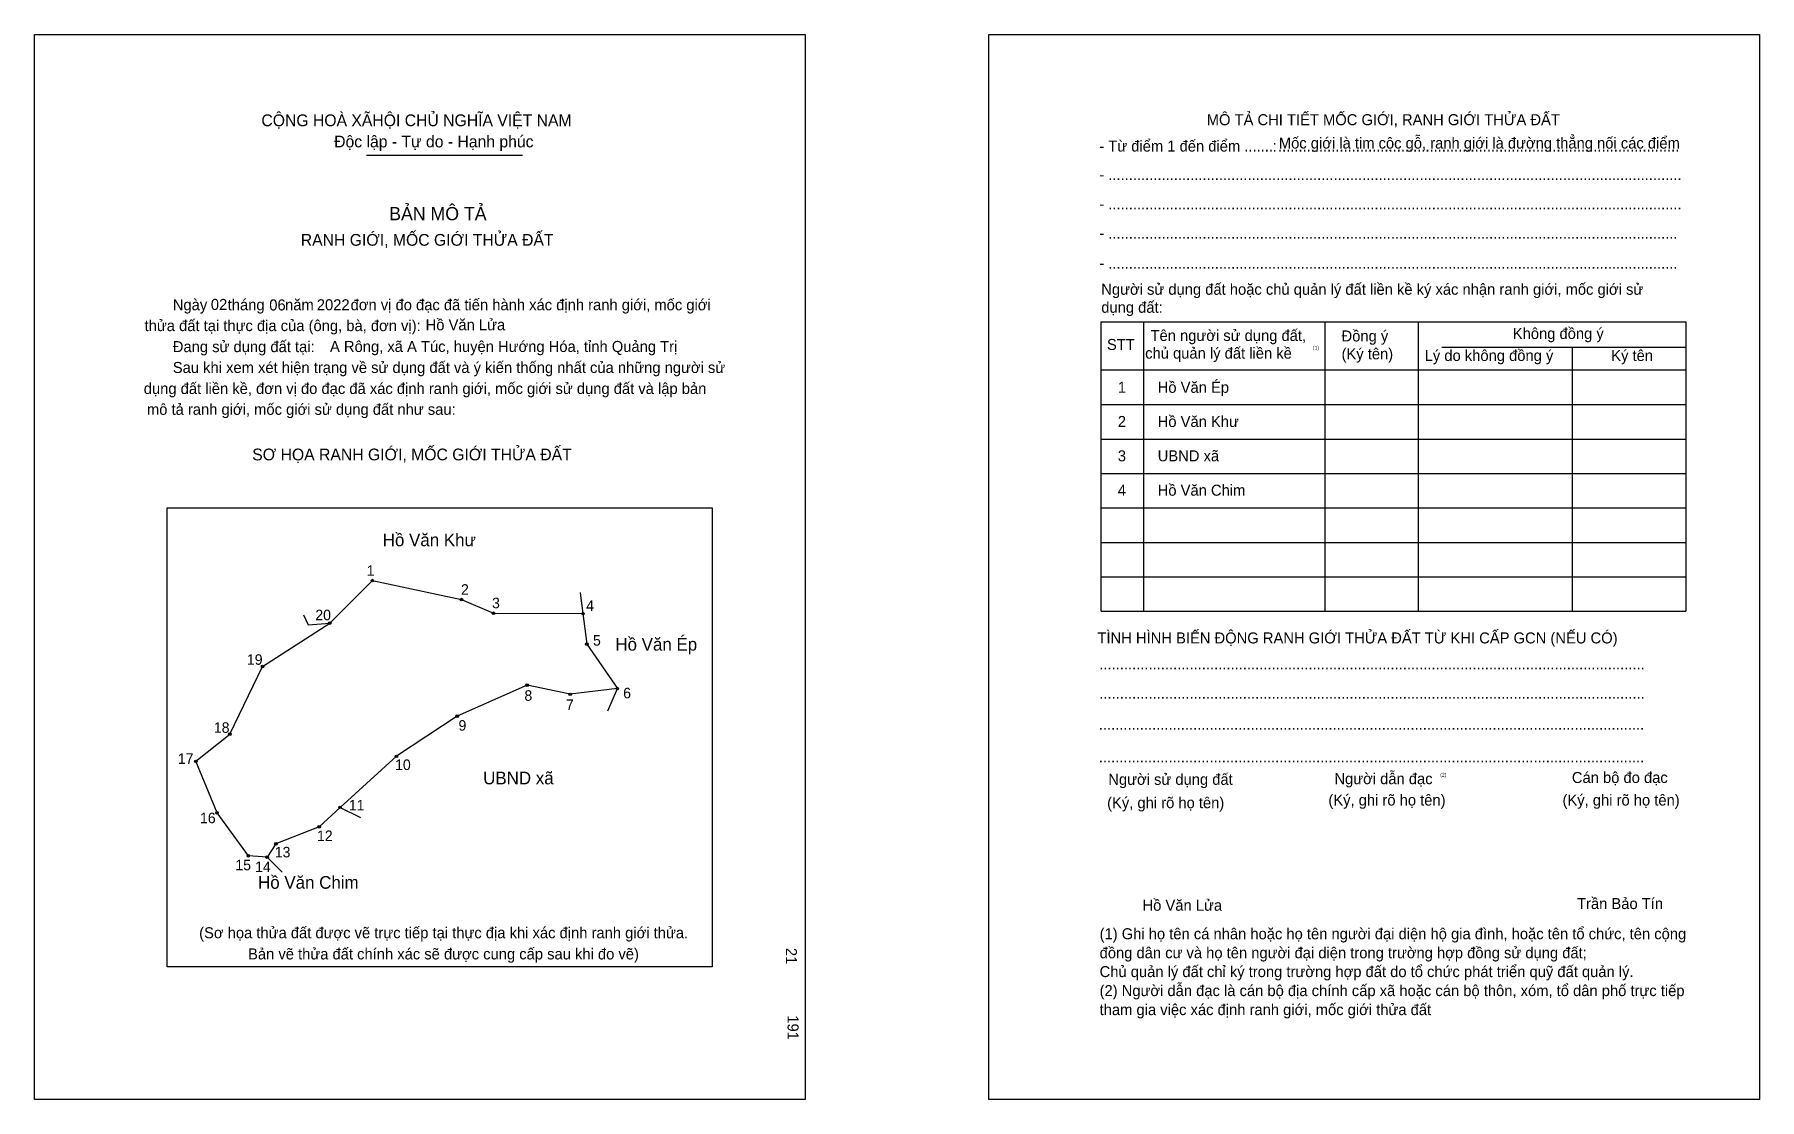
# Model space of a CAD drawing. Extents: x 546977 to 548011, y 1825360 to 1825999.
import ezdxf

# ---------------------------------------------------------------- set-up
doc = ezdxf.new("R2010")
doc.units = 0
for name, color, linetype in [('bmtKhungInTrang1', 7, 'Continuous'), ('bmtKhungInTrang2', 7, 'Continuous'), ('bmtNoiDung', 7, 'Continuous'), ('bmtTemplate', 7, 'Continuous'), ('CanhThua', 7, 'Continuous'), ('MocDinhThua', 7, 'Continuous'), ('RauThua', 7, 'Continuous'), ('SoHieuDinhThua', 7, 'Continuous'), ('TenChuLanCan', 7, 'Continuous')]:
    doc.layers.add(name, color=color, linetype=linetype)

msp = doc.modelspace()

# ---------------------------------------------------------------- linework, layer by layer
at = {"layer": 'bmtKhungInTrang1'}
msp.add_lwpolyline([(546977, 1825998.7), (547438.8, 1825998.7), (547438.8, 1825360), (546977, 1825360)], close=True, dxfattribs=at)
at = {"layer": 'bmtKhungInTrang2'}
msp.add_lwpolyline([(547548.9, 1825998.7), (548010.7, 1825998.7), (548010.7, 1825360), (547548.9, 1825360)], close=True, dxfattribs=at)
at = {"layer": 'bmtTemplate'}
for p, q in [((547176, 1825926.3), (547269.4, 1825926.3)), ((547641.6, 1825826.4), (547641.6, 1825652.8)), ((547750.2, 1825826.4), (547750.2, 1825652.8)), ((547806.1, 1825826.6), (547806.1, 1825652.8)), ((547966.5, 1825826.4), (547966.5, 1825652.8)), ((547820.3, 1825811.1), (547966.5, 1825811.1)), ((547616.3, 1825797.5), (547966.5, 1825797.5)), ((547616.3, 1825776.8), (547966.5, 1825776.8)), ((547616.3, 1825756.1), (547966.5, 1825756.1)), ((547616.3, 1825735.5), (547966.5, 1825735.5)), ((547616.3, 1825714.8), (547966.5, 1825714.8)), ((547616.3, 1825694.1), (547966.5, 1825694.1)), ((547616.3, 1825673.5), (547966.5, 1825673.5)), ((547616.3, 1825652.8), (547966.5, 1825652.8))]:
    msp.add_line(p, q, dxfattribs=at)
for points in [[(547616, 1825826.4), (547966.5, 1825826.4)], [(547616, 1825826.4), (547616, 1825652.8)], [(547898.4, 1825810.9), (547898.4, 1825652.8)]]:
    msp.add_lwpolyline(points, dxfattribs=at)
msp.add_lwpolyline([(547056.5, 1825439.5), (547056.5, 1825714.8), (547383.2, 1825714.8), (547383.2, 1825439.5)], close=True, dxfattribs=at)
at = {"layer": 'CanhThua'}
for p, q in [((547154, 1825645.7), (547179.5, 1825671.2)), ((547179.5, 1825671.2), (547232.9, 1825659.8)), ((547232.9, 1825659.8), (547252.1, 1825651.6)), ((547113.7, 1825619.7), (547154, 1825645.7)), ((547252.1, 1825651.6), (547305.7, 1825651.4)), ((547305.7, 1825651.4), (547308, 1825633.1)), ((547308, 1825633.1), (547326.3, 1825606.4)), ((547094.1, 1825579.1), (547113.7, 1825619.7)), ((547272.2, 1825608.5), (547230.3, 1825589.9)), ((547298, 1825603), (547272.2, 1825608.5)), ((547326.3, 1825606.4), (547298, 1825603)), ((547230.3, 1825589.9), (547193.9, 1825565.8)), ((547073.7, 1825562.8), (547094.1, 1825579.1)), ((547086.4, 1825531.9), (547073.7, 1825562.8)), ((547193.9, 1825565.8), (547160.1, 1825535.2)), ((547105.2, 1825506.1), (547086.4, 1825531.9)), ((547160.1, 1825535.2), (547147.6, 1825523.5)), ((547147.6, 1825523.5), (547121.7, 1825513.3)), ((547121.7, 1825513.3), (547116.5, 1825505.3)), ((547116.5, 1825505.3), (547105.2, 1825506.1))]:
    msp.add_line(p, q, dxfattribs=at)
at = {"layer": 'MocDinhThua'}
for centre in [(547179.5, 1825671.2), (547232.9, 1825659.8), (547154, 1825645.7), (547252.1, 1825651.6), (547305.7, 1825651.4), (547308, 1825633.1), (547113.7, 1825619.7), (547272.2, 1825608.5), (547298, 1825603), (547326.3, 1825606.4), (547230.3, 1825589.9), (547094.1, 1825579.1), (547073.7, 1825562.8), (547193.9, 1825565.8), (547086.4, 1825531.9), (547160.1, 1825535.2), (547147.6, 1825523.5), (547121.7, 1825513.3), (547105.2, 1825506.1), (547116.5, 1825505.3)]:
    msp.add_circle(centre, 0.758, dxfattribs=at)
at = {"layer": 'RauThua'}
for p, q in [((547304, 1825664), (547304.1, 1825663.8)), ((547304.1, 1825663.8), (547305.7, 1825651.4)), ((547138.2, 1825650.6), (547141.1, 1825644.6)), ((547141.1, 1825644.6), (547154, 1825645.7)), ((547320.5, 1825593), (547326.3, 1825606.4)), ((547160.1, 1825535.2), (547172.3, 1825529.2)), ((547116.5, 1825505.3), (547125.5, 1825496.4))]:
    msp.add_line(p, q, dxfattribs=at)

# ---------------------------------------------------------------- texts
at = {"layer": 'bmtNoiDung'}
for s, height, p in [('02', 6.61, (547082.7, 1825833.5)), ('2022', 6.61, (547146.2, 1825833.3)), ('06', 6.61, (547117.7, 1825833.2)), ('Hồ Văn Lửa', 6.61, (547211.4, 1825821.3)), ('A Rông, xã A Túc, huyện Hướng Hóa, tỉnh Quảng Trị', 6.607, (547154.1, 1825808.3)), ('1', 6.61, (547626.2, 1825783.8)), ('Hồ Văn Ép ', 6.61, (547650.1, 1825783.8)), ('2', 6.61, (547626.2, 1825763.3)), ('Hồ Văn Khư ', 6.607, (547650.1, 1825763.3)), ('3', 6.61, (547626.2, 1825742.7)), ('UBND xã ', 6.61, (547650.1, 1825742.7)), ('4', 6.61, (547626.2, 1825722.1)), ('Hồ Văn Chim ', 6.607, (547650.1, 1825722.1)), ('Hồ Văn Lửa', 6.61, (547641, 1825473.2))]:
    msp.add_text(s, height=height, dxfattribs=at).set_placement(p)
for s, p in [('21', (547427.3, 1825450.9)), ('191', (547428.3, 1825410.5))]:
    msp.add_text(s, height=6.61, rotation=270, dxfattribs=at).set_placement(p)
at = {"layer": 'bmtTemplate'}
for s, height, p in [('CỘNG HOÀ XÃHỘI CHỦ NGHĨA VIỆT NAM', 7.048, (547113, 1825943.7)), ('MÔ TẢ CHI TIẾT MỐC GIỚI, RANH GIỚI THỬA ĐẤT', 6.605, (547679.5, 1825944.3)), ('Độc lập - Tự do - Hạnh phúc', 7.048, (547156.6, 1825931)), ('- Từ điểm 1 đến điểm .......', 6.605, (547615.1, 1825928.5)), (':', 6.6, (547718.9, 1825928.5)), ('Mốc giới là tim cộc gỗ, ranh giới là đường thẳng nối các điểm', 6.605, (547722.7, 1825930.3)), ('..................................................................................................', 6.605, (547722.2, 1825928.5)), ('- ............................................................................................................................................', 6.605, (547615.1, 1825911.4)), ('BẢN MÔ TẢ', 7.93, (547189.6, 1825887.3)), ('- ............................................................................................................................................', 6.605, (547615.1, 1825893.8)), ('RANH GIỚI, MỐC GIỚI THỬA ĐẤT', 7.048, (547136.6, 1825872)), ('- ...........................................................................................................................................', 6.605, (547615.1, 1825876.3)), ('- ...........................................................................................................................................', 6.605, (547615.1, 1825858.3)), ('Ngày     tháng     năm         đơn vị đo đạc đã tiến hành xác định ranh giới, mốc giới ', 6.607, (547059.9, 1825833.3)), ('Người sử dụng đất hoặc chủ quản lý đất liền kề ký xác nhận ranh giới, mốc giới sử', 6.605, (547616.3, 1825842.6)), ('dụng đất:', 6.6, (547616.3, 1825831.8)), ('thửa đất tại thực địa của (ông, bà, đơn vị):', 6.607, (547043, 1825820.8)), ('Tên người sử dụng đất,', 6.605, (547645.8, 1825814.9)), ('Đồng ý', 6.6, (547760.3, 1825814.6)), ('Không đồng ý', 6.605, (547862.9, 1825816.1)), ('Đang sử dụng đất tại:', 6.607, (547059.9, 1825808.2)), ('STT', 6.6, (547619.7, 1825809.5)), ('chủ quản lý đất liền kề', 6.605, (547642.6, 1825804.3)), ('(1)', 2.2, (547743.1, 1825809.7)), ('(Ký tên)', 6.6, (547760.3, 1825803.9)), ('Lý do không đồng ý', 6.605, (547810.1, 1825802.9)), ('Ký tên', 6.6, (547921.9, 1825802.9)), ('Sau khi xem xét hiện trạng về sử dụng đất và ý kiến thống nhất của những người sử ', 6.607, (547059.9, 1825795.7)), ('dụng đất liền kề, đơn vị đo đạc đã xác định ranh giới, mốc giới sử dụng đất và lập bản', 6.607, (547042.5, 1825783.1)), ('mô tả ranh giới, mốc giới sử dụng đất như sau:', 6.607, (547044.4, 1825770.6)), ('SƠ HỌA RANH GIỚI, MỐC GIỚI THỬA ĐẤT', 7.048, (547107.5, 1825743.3)), ('TÌNH HÌNH BIẾN ĐỘNG RANH GIỚI THỬA ĐẤT TỪ KHI CẤP GCN (NẾU CÓ)', 6.605, (547614, 1825633.5)), ('.....................................................................................................................................', 6.6149, (547615.1, 1825618)), ('.....................................................................................................................................', 6.6149, (547615.1, 1825600.4)), ('.....................................................................................................................................', 6.6149, (547614.8, 1825581.8)), ('.....................................................................................................................................', 6.6149, (547614.8, 1825562.2)), ('Người sử dụng đất', 6.605, (547620.5, 1825548.7)), ('Người dẫn đạc', 6.605, (547756, 1825549.1)), ('(2)', 2.2, (547819.4, 1825553.7)), ('Cán bộ đo đạc', 6.605, (547898.3, 1825549.8)), ('(Ký, ghi rõ họ tên)', 6.605, (547619.8, 1825534.7)), ('(Ký, ghi rõ họ tên)', 6.605, (547752.4, 1825536.3)), ('(Ký, ghi rõ họ tên)', 6.605, (547892.7, 1825536.3)), ('Trần Bảo Tín', 6.605, (547901.4, 1825474.2)), ('(Sơ họa thửa đất được vẽ trực tiếp tại thực địa khi xác định ranh giới thửa.', 6.607, (547075.7, 1825456.7)), ('(1) Ghi họ tên cá nhân hoặc họ tên người đại diện hộ gia đình, hoặc tên tổ chức, tên cộng', 6.605, (547615.3, 1825456.1)), ('Bản vẽ thửa đất chính xác sẽ được cung cấp sau khi đo vẽ)', 6.607, (547105, 1825444)), ('đồng dân cư và họ tên người đại diện trong trường hợp đồng sử dụng đất;', 6.605, (547615.3, 1825444.7)), ('Chủ quản lý đất chỉ ký trong trường hợp đất do tổ chức phát triển quỹ đất quản lý.', 6.605, (547615.3, 1825433.4)), ('(2) Người dẫn đạc là cán bộ địa chính cấp xã hoặc cán bộ thôn, xóm, tổ dân phố trực tiếp', 6.605, (547615.3, 1825422)), ('tham gia việc xác định ranh giới, mốc giới thửa đất', 6.605, (547615.3, 1825410.6))]:
    msp.add_text(s, height=height, dxfattribs=at).set_placement(p)
at = {"layer": 'SoHieuDinhThua'}
for s, p in [('1', (547176.1, 1825674.1)), ('2', (547232.6, 1825662.7)), ('20', (547145.3, 1825647.4)), ('3', (547251.2, 1825654.6)), ('4', (547307.6, 1825653)), ('5', (547311.7, 1825632.2)), ('19', (547104.3, 1825620.7)), ('8', (547270.6, 1825599.1)), ('6', (547329.8, 1825600.6)), ('7', (547295.5, 1825593.6)), ('18', (547084.5, 1825579.9)), ('9', (547231.1, 1825581.2)), ('17', (547062.9, 1825561.3)), ('10', (547193.1, 1825557.6)), ('16', (547076.2, 1825525.7)), ('11', (547165.4, 1825533.4)), ('12', (547146.3, 1825515)), ('13', (547121, 1825505.2)), ('15', (547097.4, 1825497.5)), ('14', (547109.2, 1825496.4))]:
    msp.add_text(s, height=6.31, dxfattribs=at).set_placement(p)
at = {"layer": 'TenChuLanCan'}
for s, height, p in [('Hồ Văn Khư', 7.58, (547185.7, 1825691.8)), ('Hồ Văn Ép', 7.58, (547325.1, 1825629.2)), ('UBND xã', 7.58, (547245.9, 1825549)), ('Hồ Văn Chim', 7.576, (547111, 1825486.4))]:
    msp.add_text(s, height=height, dxfattribs=at).set_placement(p)

doc.saveas('drawing.dxf')
